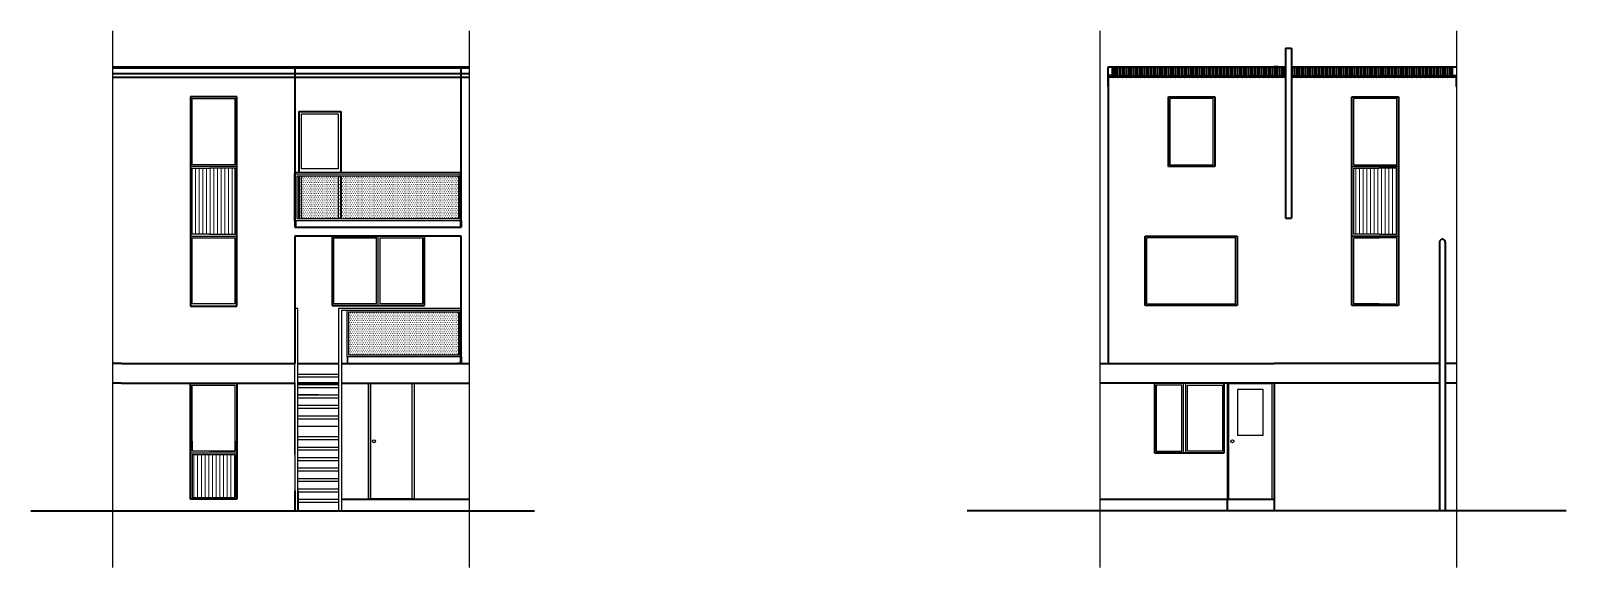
# Model space of a CAD drawing. Header units: metres. Extents: x -750 to 5274, y -2155 to 4360.
# Drawn here: x 2629 to 5274, y -1513 to -588 of the extents above; entities that cross this region are included whole.
import ezdxf

# ---------------------------------------------------------------- set-up
doc = ezdxf.new("R2010")
doc.units = ezdxf.units.M
doc.header["$LTSCALE"] = 5
doc.header["$MEASUREMENT"] = 0
for name, color, linetype, lineweight in [('A-ANNO-SYMB', 3, 'Continuous', 18), ('A-ELEV-MBE1', 7, 'Continuous', 35), ('A-ELEV-MBE2', 4, 'Continuous', 25), ('A-ELEV-PATT', 252, 'Continuous', 18), ('A-GLAZ-FULL', 4, 'Continuous', 25), ('A-SECT-MCUT', 7, 'Continuous', 35)]:
    doc.layers.add(name, color=color, linetype=linetype, lineweight=lineweight)
doc.layers.add('Linea tratto punto', color=100, linetype='Continuous')

msp = doc.modelspace()

# ---------------------------------------------------------------- hatches: boundary and pattern name
at = {"layer": 'A-ELEV-PATT'}
h = msp.add_hatch(dxfattribs=at)
h.set_pattern_fill('ANSI31', color=256, scale=2, angle=45, style=0)
h.set_pattern_definition([(90, (6087.817, 12190.072), (-6.35, 7e-16), [])])
h.paths.add_polyline_path([(2981.3, -824.9), (2937.2, -824.9), (2907.5, -824.9), (2907.5, -938.9), (2937.3, -938.9), (2981.3, -938.9)])
h = msp.add_hatch(dxfattribs=at)
h.set_pattern_fill('DOTS', color=256, scale=2, style=0)
h.set_pattern_definition([(0, (7231.7214, 9497.5554), (1.5875, 3.175), [0, -3.175])])
h.paths.add_polyline_path([(3088.3, -837.9), (3088.3, -911.9), (3366.3, -911.9), (3366.3, -837.9)])
h = msp.add_hatch(dxfattribs=at)
h.set_pattern_fill('ANSI31', color=256, scale=2, angle=405, style=0)
h.set_pattern_definition([(90, (2942.798, -6593.9823), (-6.35, 5e-15), [])])
h.paths.add_polyline_path([(4907.8, -938.9), (4951.8, -938.9), (4981.8, -938.9), (4981.8, -824.9), (4951.8, -824.9), (4907.8, -824.9)])
h = msp.add_hatch(dxfattribs=at)
h.set_pattern_fill('DOTS', color=256, scale=2, style=0)
h.set_pattern_definition([(0, (7231.7214, 9262.617), (1.5875, 3.175), [0, -3.175])])
h.paths.add_polyline_path([(3177.3, -1072.9), (3177.3, -1146.9), (3366.3, -1146.9), (3366.3, -1072.9)])
h = msp.add_hatch(dxfattribs=at)
h.set_pattern_fill('ANSI31', color=256, scale=2, angle=45, style=0)
h.set_pattern_definition([(90, (6110.7294, 9262.617), (-6.35, 7e-16), [])])
h.paths.add_polyline_path([(2981.3, -1318.9), (2907.3, -1318.9), (2907.3, -1392.9), (2981.3, -1392.9)])

# ---------------------------------------------------------------- linework, layer by layer
at = {"layer": 'A-ANNO-SYMB', "ltscale": 0.8}
msp.add_line((4770.5, -649.9), (4720.5, -649.9), dxfattribs=at)
at = {"layer": 'A-ELEV-MBE1'}
for p, q in [((4790.5, -617.9), (4790.5, -911.3)), ((4790.5, -617.9), (4800.5, -617.9)), ((4800.5, -617.9), (4800.5, -911.3)), ((2770.3, -649.9), (3084.3, -649.9)), ((2770.3, -651.9), (3084.3, -651.9)), ((3084.3, -649.9), (3084.3, -667.9)), ((3084.3, -649.9), (3384.3, -649.9)), ((3084.3, -651.9), (3384.3, -651.9)), ((3370.3, -926.9), (3370.3, -649.9)), ((4484.8, -684.3), (4484.8, -649.9)), ((4484.8, -649.9), (4790.5, -649.9)), ((4492.4, -665.5), (4492.4, -650.9)), ((4492.4, -650.9), (4770.5, -650.9)), ((4495.2, -667.3), (4495.2, -650.9)), ((4498, -665.5), (4498, -650.9)), ((4501.8, -667.4), (4501.8, -650.9)), ((4505.6, -665.5), (4505.6, -650.9)), ((4509.4, -667.4), (4509.4, -650.9)), ((4513.3, -665.5), (4513.3, -650.9)), ((4517.1, -667.4), (4517.1, -650.9)), ((4520.9, -665.5), (4520.9, -650.9)), ((4524.7, -667.4), (4524.7, -650.9)), ((4528.5, -665.5), (4528.5, -650.9)), ((4532.3, -667.4), (4532.3, -650.9)), ((4536.1, -665.5), (4536.1, -650.9)), ((4539.9, -667.4), (4539.9, -650.9)), ((4543.7, -665.5), (4543.7, -650.9)), ((4547.5, -667.4), (4547.5, -650.9)), ((4551.4, -665.5), (4551.4, -650.9)), ((4555.2, -667.4), (4555.2, -650.9)), ((4559, -665.6), (4559, -650.9)), ((4562.8, -667.4), (4562.8, -650.9)), ((4566.6, -665.6), (4566.6, -650.9)), ((4570.4, -667.4), (4570.4, -650.9)), ((4574.2, -665.5), (4574.2, -650.9)), ((4578, -667.4), (4578, -650.9)), ((4581.8, -665.6), (4581.8, -650.9)), ((4585.6, -667.4), (4585.6, -650.9)), ((4585.6, -667.4), (4585.6, -653.9)), ((4589.5, -665.5), (4589.5, -650.9)), ((4589.5, -665.6), (4589.5, -652.6)), ((4593.3, -667.4), (4593.3, -650.9)), ((4593.3, -667.4), (4593.3, -652.6)), ((4597.1, -665.5), (4597.1, -650.9)), ((4600.9, -667.4), (4600.9, -650.9)), ((4604.7, -665.5), (4604.7, -650.9)), ((4608.5, -667.4), (4608.5, -650.9)), ((4612.3, -665.5), (4612.3, -650.9)), ((4616.1, -667.4), (4616.1, -650.9)), ((4619.9, -665.5), (4619.9, -650.9)), ((4623.7, -667.4), (4623.7, -650.9)), ((4627.6, -665.6), (4627.6, -650.9)), ((4631.4, -667.4), (4631.4, -650.9)), ((4635.2, -665.6), (4635.2, -650.9)), ((4639, -667.4), (4639, -650.9)), ((4642.8, -665.6), (4642.8, -650.9)), ((4646.6, -667.4), (4646.6, -650.9)), ((4650.4, -665.6), (4650.4, -650.9)), ((4654.2, -667.4), (4654.2, -650.9)), ((4658, -665.6), (4658, -650.9)), ((4661.8, -667.4), (4661.8, -650.9)), ((4665.7, -665.6), (4665.7, -650.9)), ((4669.5, -667.4), (4669.5, -650.9)), ((4673.3, -665.6), (4673.3, -650.9)), ((4677.1, -667.4), (4677.1, -650.9)), ((4680.9, -665.6), (4680.9, -650.9)), ((4684.7, -667.4), (4684.7, -650.9)), ((4688.5, -665.6), (4688.5, -650.9)), ((4692.3, -667.4), (4692.3, -650.9)), ((4692.3, -667.4), (4692.3, -653.9)), ((4696.1, -665.6), (4696.1, -650.9)), ((4699.9, -667.4), (4699.9, -650.9)), ((4703.8, -665.6), (4703.8, -650.9)), ((4707.6, -667.4), (4707.6, -650.9)), ((4711.4, -665.6), (4711.4, -650.9)), ((4715.2, -667.4), (4715.2, -650.9)), ((4719, -665.6), (4719, -650.9)), ((4722.8, -667.4), (4722.8, -650.9)), ((4726.6, -665.6), (4726.6, -650.9)), ((4730.4, -667.4), (4730.4, -650.9)), ((4734.2, -665.6), (4734.2, -650.9)), ((4738, -667.4), (4738, -650.9)), ((4741.9, -665.6), (4741.9, -650.9)), ((4745.7, -667.4), (4745.7, -650.9)), ((4749.5, -665.6), (4749.5, -650.9)), ((4753.3, -667.4), (4753.3, -650.9)), ((4757.1, -665.6), (4757.1, -650.9)), ((4760.9, -667.4), (4760.9, -650.9)), ((4764.7, -665.6), (4764.7, -650.9)), ((4768.5, -667.4), (4768.5, -650.9)), ((4777.9, -649.9), (4770.5, -649.9)), ((4770.5, -650.9), (4790.5, -650.9)), ((4772.3, -665.6), (4772.3, -650.9)), ((4776.1, -667.4), (4776.1, -650.9)), ((4776.9, -649.9), (4790.5, -649.9)), ((4780, -665.6), (4780, -650.9)), ((4783.8, -667.4), (4783.8, -650.9)), ((4787.6, -665.6), (4787.6, -650.9)), ((4800.5, -649.9), (5077.7, -649.9)), ((4800.5, -650.9), (5077.7, -650.9)), ((4802.6, -667.4), (4802.6, -650.9)), ((4806.4, -665.5), (4806.4, -650.9)), ((4810.2, -667.4), (4810.2, -650.9)), ((4814, -665.5), (4814, -650.9)), ((4817.8, -667.4), (4817.8, -650.9)), ((4821.6, -665.5), (4821.6, -650.9)), ((4825.4, -667.4), (4825.4, -650.9)), ((4829.2, -665.5), (4829.2, -650.9)), ((4833, -667.4), (4833, -650.9)), ((4836.9, -665.5), (4836.9, -650.9)), ((4840.7, -667.4), (4840.7, -650.9)), ((4844.5, -665.6), (4844.5, -650.9)), ((4848.3, -667.4), (4848.3, -650.9)), ((4852.1, -665.6), (4852.1, -650.9)), ((4855.9, -667.4), (4855.9, -650.9)), ((4859.7, -665.5), (4859.7, -650.9)), ((4863.5, -667.4), (4863.5, -650.9)), ((4867.3, -665.6), (4867.3, -650.9)), ((4871.1, -667.4), (4871.1, -650.9)), ((4871.1, -667.4), (4871.1, -653.9)), ((4875, -665.5), (4875, -650.9)), ((4875, -665.6), (4875, -652.6)), ((4878.8, -667.4), (4878.8, -650.9)), ((4878.8, -667.4), (4878.8, -652.6)), ((4882.6, -665.5), (4882.6, -650.9)), ((4886.4, -667.4), (4886.4, -650.9)), ((4890.2, -665.5), (4890.2, -650.9)), ((4894, -667.4), (4894, -650.9)), ((4897.8, -665.5), (4897.8, -650.9)), ((4901.6, -667.4), (4901.6, -650.9)), ((4905.4, -665.5), (4905.4, -650.9)), ((4909.2, -667.4), (4909.2, -650.9)), ((4913.1, -665.6), (4913.1, -650.9)), ((4916.9, -667.4), (4916.9, -650.9)), ((4920.7, -665.6), (4920.7, -650.9)), ((4924.5, -667.4), (4924.5, -650.9)), ((4928.3, -665.6), (4928.3, -650.9)), ((4932.1, -667.4), (4932.1, -650.9)), ((4935.9, -665.6), (4935.9, -650.9)), ((4939.7, -667.4), (4939.7, -650.9)), ((4943.5, -665.6), (4943.5, -650.9)), ((4947.3, -667.4), (4947.3, -650.9)), ((4951.2, -665.6), (4951.2, -650.9)), ((4955, -667.4), (4955, -650.9)), ((4958.8, -665.6), (4958.8, -650.9)), ((4962.6, -667.4), (4962.6, -650.9)), ((4966.4, -665.6), (4966.4, -650.9)), ((4970.2, -667.4), (4970.2, -650.9)), ((4974, -665.6), (4974, -650.9)), ((4977.8, -667.4), (4977.8, -650.9)), ((4977.8, -667.4), (4977.8, -653.9)), ((4981.6, -665.6), (4981.6, -650.9)), ((4985.4, -667.4), (4985.4, -650.9)), ((4989.3, -665.6), (4989.3, -650.9)), ((4993.1, -667.4), (4993.1, -650.9)), ((4996.9, -665.6), (4996.9, -650.9)), ((5000.7, -667.4), (5000.7, -650.9)), ((5004.5, -665.6), (5004.5, -650.9)), ((5008.3, -667.4), (5008.3, -650.9)), ((5012.1, -665.6), (5012.1, -650.9)), ((5015.9, -667.4), (5015.9, -650.9)), ((5019.7, -665.6), (5019.7, -650.9)), ((5023.5, -667.4), (5023.5, -650.9)), ((5027.4, -665.6), (5027.4, -650.9)), ((5031.2, -667.4), (5031.2, -650.9)), ((5035, -665.6), (5035, -650.9)), ((5038.8, -667.4), (5038.8, -650.9)), ((5042.6, -665.6), (5042.6, -650.9)), ((5046.4, -667.4), (5046.4, -650.9)), ((5050.2, -665.6), (5050.2, -650.9)), ((5054, -667.4), (5054, -650.9)), ((5057.8, -665.6), (5057.8, -650.9)), ((5061.6, -667.4), (5061.6, -650.9)), ((5065.5, -665.6), (5065.5, -650.9)), ((5069.3, -667.4), (5069.3, -650.9)), ((5073.1, -665.6), (5073.1, -650.9)), ((5076.9, -667.4), (5076.9, -650.9)), ((5077.7, -649.9), (5085, -649.9)), ((5077.7, -665.5), (5077.7, -650.9)), ((2770.3, -661.9), (3084.3, -661.9)), ((3084.3, -661.9), (3384.3, -661.9)), ((4492.4, -665.3), (4484.8, -665.3)), ((4491.4, -665.5), (4484.8, -665.5)), ((4770.8, -667.9), (4484.8, -667.9)), ((4485, -684.3), (4484.8, -684.3)), ((4485.3, -667), (4485.3, -667.5)), ((4487.6, -667.1), (4487.6, -665.5)), ((4491.4, -665.5), (4492.4, -665.5)), ((4790.5, -667.9), (4770.8, -667.9)), ((5084.8, -667.9), (4800.5, -667.9)), ((5084.8, -667.9), (4800.5, -667.9)), ((5077.7, -665.3), (5085, -665.3)), ((5077.7, -665.5), (5084.8, -665.5)), ((5084.5, -667.4), (5084.5, -665.5)), ((5084.8, -684.3), (5084.8, -664.5)), ((5085, -684.3), (5084.8, -684.3)), ((2904.5, -701.9), (2904.5, -1062.8)), ((2984.3, -701.9), (2904.5, -701.9)), ((2984.3, -1062.8), (2984.3, -701.9)), ((4588.6, -821.9), (4588.6, -701.9)), ((4588.6, -701.9), (4668.6, -701.9)), ((4668.6, -701.9), (4668.6, -821.9)), ((4904.8, -1061.9), (4904.8, -701.9)), ((4904.8, -701.9), (4984.8, -701.9)), ((4984.8, -701.9), (4984.8, -1061.9)), ((3091.2, -726.9), (3163.2, -726.9)), ((3091.2, -726.9), (3091.2, -831.9)), ((3163.2, -726.9), (3163.2, -831.9)), ((3084.3, -914.9), (3084.3, -834.9)), ((3091.2, -837.9), (3091.2, -911.9)), ((3163.2, -837.9), (3163.2, -911.9)), ((3369.3, -914.9), (3369.3, -834.9)), ((3370.3, -914.9), (3370.3, -834.9)), ((3370.3, -914.9), (3370.3, -834.9)), ((4668.6, -821.9), (4588.6, -821.9)), ((3084.3, -914.9), (3084.3, -926.9)), ((3370.3, -914.9), (3370.3, -926.9)), ((4790.5, -911.3), (4800.5, -911.3)), ((3084.3, -926.9), (3370.3, -926.9)), ((3370.3, -941.9), (3084.3, -941.9)), ((3148.1, -941.9), (3177.8, -941.9)), ((3148.1, -941.9), (3148.1, -1061.9)), ((3177.8, -941.9), (3227.8, -941.9)), ((3227.8, -941.8), (3257.6, -941.8)), ((3257.6, -941.8), (3307.6, -941.8)), ((3307.6, -1061.9), (3307.6, -941.9)), ((3370.3, -1149.9), (3370.3, -941.9)), ((4548.4, -1061.9), (4548.4, -941.9)), ((4548.4, -941.9), (4707.2, -941.9)), ((4707.2, -941.9), (4707.2, -1061.9)), ((5055.6, -952.4), (5055.6, -1415.9)), ((5065.6, -952.4), (5065.6, -1415.9)), ((2904.5, -1062.8), (2984.3, -1062.8)), ((3148.1, -1061.9), (3307.6, -1061.9)), ((3369.3, -1149.9), (3369.3, -1069.9)), ((3370.3, -1149.9), (3370.3, -1066.9)), ((4707.2, -1061.9), (4548.4, -1061.9)), ((4984.8, -1061.9), (4904.8, -1061.9)), ((2785.3, -1161.9), (2770.3, -1161.9)), ((3089.3, -1161.9), (3159.3, -1161.9)), ((3164.3, -1161.9), (3384.3, -1161.9)), ((3370.3, -1149.9), (3370.3, -1161.9)), ((4470.8, -1161.9), (4770.8, -1161.9)), ((4484.8, -1149.9), (4484.8, -1161.9)), ((2785.3, -1195.9), (2770.3, -1195.9)), ((2785.3, -1195.9), (3084.3, -1195.9)), ((2904.3, -1195.9), (2984.3, -1195.9)), ((2904.3, -1395.9), (2904.3, -1195.9)), ((2984.3, -1195.9), (2984.3, -1395.9)), ((3089.3, -1195.9), (3124.8, -1195.9)), ((3159.3, -1195.9), (3089.3, -1195.9)), ((3124.8, -1195.9), (3159.3, -1195.9)), ((3164.3, -1195.9), (3384.3, -1195.9)), ((3164.3, -1195.9), (3165.3, -1195.9)), ((3210.8, -1195.9), (3289.8, -1195.9)), ((4774.8, -1195.9), (4470.8, -1195.9)), ((4564.8, -1195.9), (4564.8, -1315.9)), ((4684.8, -1315.9), (4684.8, -1195.9)), ((4692.9, -1195.9), (4765.3, -1195.9)), ((5055.6, -1195.9), (4771.8, -1195.9)), ((5055.6, -1195.9), (4771.8, -1195.9)), ((5084.8, -1195.9), (5065.6, -1195.9)), ((4564.8, -1315.9), (4684.8, -1315.9)), ((2984.3, -1395.9), (2904.3, -1395.9)), ((3084.3, -1381.4), (3084.3, -1415.9)), ((3089.3, -1381.4), (3089.3, -1415.9)), ((3289.8, -1395.9), (3210.8, -1395.9)), ((4470.8, -1395.9), (4770.8, -1395.9)), ((4689.8, -1395.9), (4689.8, -1415.9)), ((4690.9, -1395.9), (4765.9, -1395.9)), ((4770.8, -1395.9), (4770.8, -1415.9))]:
    msp.add_line(p, q, dxfattribs=at)
for points in [[(2785.3, -1161.9), (3084.3, -1161.9)], [(5055.6, -1161.9), (4770.8, -1161.9)], [(5084.8, -1161.9), (5065.6, -1161.9)]]:
    msp.add_lwpolyline(points, dxfattribs=at)
for centre, radius, start, end in [((4486.6, -664.9), 2.47, 238.4197, 320.5681), ((4486.6, -664.9), 2.97, 244.1884, 320.5681), ((4490.4, -668), 2.47, 39.4162, 140.5681), ((4490.4, -668), 1.97, 39.4162, 140.5681), ((4494.2, -664.9), 2.97, 219.4162, 320.5681), ((4494.2, -664.9), 2.47, 219.4162, 320.5681), ((4498, -668), 2.47, 39.4162, 140.5681), ((4498, -668), 1.97, 39.4162, 140.5681), ((4501.8, -664.9), 2.97, 219.4162, 320.5681), ((4501.8, -664.9), 2.47, 219.4162, 320.5681), ((4505.6, -668), 2.47, 39.4162, 140.5681), ((4505.6, -668), 1.97, 39.4162, 140.5681), ((4509.4, -664.9), 2.97, 219.4162, 320.5681), ((4509.4, -664.9), 2.47, 219.4162, 320.5681), ((4513.3, -668), 2.47, 39.4162, 140.5681), ((4513.3, -668), 1.97, 39.4162, 140.5681), ((4517.1, -664.9), 2.97, 219.4162, 320.5681), ((4513.3, -668), 2.47, 39.4162, 43.9876), ((4517.1, -664.9), 2.47, 219.4162, 320.5681), ((4520.9, -668), 2.47, 39.4162, 140.5681), ((4520.9, -668), 1.97, 39.4162, 140.5681), ((4524.7, -664.9), 2.97, 219.4162, 320.5681), ((4524.7, -664.9), 2.47, 219.4162, 320.5681), ((4528.5, -668), 2.47, 39.4162, 140.5681), ((4528.5, -668), 1.97, 39.4162, 140.5681), ((4532.3, -664.9), 2.97, 219.4162, 320.5681), ((4532.3, -664.9), 2.47, 219.4162, 320.5681), ((4536.1, -668), 2.47, 39.4162, 140.5681), ((4536.1, -668), 1.97, 39.4162, 140.5681), ((4539.9, -664.9), 2.97, 219.4162, 320.5681), ((4539.9, -664.9), 2.47, 219.4162, 320.5681), ((4543.7, -668), 2.47, 39.4162, 140.5681), ((4543.7, -668), 1.97, 39.4162, 140.5681), ((4547.5, -664.9), 2.97, 219.4162, 320.5681), ((4547.5, -664.9), 2.47, 219.4162, 320.5681), ((4551.4, -668), 2.47, 39.4162, 140.5681), ((4551.4, -668), 1.97, 39.4162, 140.5681), ((4555.2, -664.9), 2.97, 219.4162, 320.5681), ((4555.2, -664.9), 2.47, 219.4162, 320.5681), ((4559, -668), 2.47, 39.4162, 140.5681), ((4559, -668), 1.97, 39.4162, 140.5681), ((4562.8, -664.9), 2.97, 219.4162, 320.5681), ((4562.8, -664.9), 2.47, 219.4162, 320.5681), ((4566.6, -668), 2.47, 39.4162, 140.5681), ((4566.6, -668), 1.97, 39.4162, 140.5681), ((4570.4, -664.9), 2.97, 219.4162, 320.5681), ((4570.4, -664.9), 2.47, 219.4162, 320.5681), ((4574.2, -668), 2.47, 39.4162, 140.5681), ((4574.2, -668), 1.97, 39.4162, 140.5681), ((4578, -664.9), 2.97, 219.4162, 320.5681), ((4578, -664.9), 2.47, 219.4162, 320.5681), ((4581.8, -668), 2.47, 39.4162, 140.5681), ((4581.8, -668), 1.97, 39.4162, 140.5681), ((4585.6, -664.9), 2.97, 219.4162, 320.5681), ((4585.6, -664.9), 2.97, 219.4162, 320.5681), ((4585.6, -664.9), 2.47, 219.4162, 320.5681), ((4585.6, -664.9), 2.47, 219.4162, 320.5681), ((4589.5, -668), 2.47, 39.4162, 140.5681), ((4589.5, -668), 2.47, 39.4162, 140.5681), ((4589.5, -668), 1.97, 39.4162, 140.5681), ((4589.5, -668), 1.97, 39.4162, 140.5681), ((4593.3, -664.9), 2.97, 219.4162, 320.5681), ((4593.3, -664.9), 2.97, 219.4162, 320.5681), ((4593.3, -664.9), 2.47, 219.4162, 320.5681), ((4593.3, -664.9), 2.47, 219.4162, 320.5681), ((4597.1, -668), 2.47, 39.4162, 140.5681), ((4597.1, -668), 1.97, 39.4162, 140.5681), ((4600.9, -664.9), 2.97, 219.4162, 320.5681), ((4600.9, -664.9), 2.47, 219.4162, 320.5681), ((4604.7, -668), 2.47, 39.4162, 140.5681), ((4604.7, -668), 1.97, 39.4162, 140.5681), ((4608.5, -664.9), 2.97, 219.4162, 320.5681), ((4608.5, -664.9), 2.47, 219.4162, 320.5681), ((4612.3, -668), 2.47, 39.4162, 140.5681), ((4612.3, -668), 1.97, 39.4162, 140.5681), ((4616.1, -664.9), 2.97, 219.4162, 320.5681), ((4616.1, -664.9), 2.47, 219.4162, 320.5681), ((4619.9, -668), 2.47, 39.4162, 140.5681), ((4619.9, -668), 1.97, 39.4162, 140.5681), ((4623.7, -664.9), 2.97, 219.4162, 320.5681), ((4623.7, -664.9), 2.47, 219.4162, 320.5681), ((4627.6, -668), 2.47, 39.4162, 140.5681), ((4627.6, -668), 1.97, 39.4162, 140.5681), ((4631.4, -664.9), 2.97, 219.4162, 320.5681), ((4631.4, -664.9), 2.47, 219.4162, 320.5681), ((4635.2, -668), 2.47, 39.4162, 140.5681), ((4635.2, -668), 1.97, 39.4162, 140.5681), ((4639, -664.9), 2.97, 219.4162, 320.5681), ((4639, -664.9), 2.47, 219.4162, 320.5681), ((4642.8, -668), 2.47, 39.4162, 140.5681), ((4642.8, -668), 1.97, 39.4162, 140.5681), ((4646.6, -664.9), 2.97, 219.4162, 320.5681), ((4646.6, -664.9), 2.47, 219.4162, 320.5681), ((4650.4, -668), 2.47, 39.4162, 140.5681), ((4650.4, -668), 1.97, 39.4162, 140.5681), ((4654.2, -664.9), 2.97, 219.4162, 320.5681), ((4654.2, -664.9), 2.47, 219.4162, 320.5681), ((4658, -668), 2.47, 39.4162, 140.5681), ((4658, -668), 1.97, 39.4162, 140.5681), ((4661.8, -664.9), 2.97, 219.4162, 320.5681), ((4661.8, -664.9), 2.47, 219.4162, 320.5681), ((4665.7, -668), 2.47, 39.4162, 140.5681), ((4665.7, -668), 1.97, 39.4162, 140.5681), ((4669.5, -664.9), 2.97, 219.4162, 320.5681), ((4669.5, -664.9), 2.47, 219.4162, 320.5681), ((4673.3, -668), 2.47, 39.4162, 140.5681), ((4673.3, -668), 1.97, 39.4162, 140.5681), ((4677.1, -664.9), 2.97, 219.4162, 320.5681), ((4677.1, -664.9), 2.47, 219.4162, 320.5681), ((4680.9, -668), 2.47, 39.4162, 140.5681), ((4680.9, -668), 1.97, 39.4162, 140.5681), ((4684.7, -664.9), 2.97, 219.4162, 320.5681), ((4684.7, -664.9), 2.47, 219.4162, 320.5681), ((4688.5, -668), 2.47, 39.4162, 140.5681), ((4688.5, -668), 1.97, 39.4162, 140.5681), ((4692.3, -664.9), 2.97, 219.4162, 320.5681), ((4692.3, -664.9), 2.97, 219.4162, 320.5681), ((4692.3, -664.9), 2.47, 219.4162, 320.5681), ((4692.3, -664.9), 2.47, 219.4162, 320.5681), ((4696.1, -668), 2.47, 39.4162, 140.5681), ((4696.1, -668), 1.97, 39.4162, 140.5681), ((4699.9, -664.9), 2.97, 219.4162, 320.5681), ((4699.9, -664.9), 2.47, 219.4162, 320.5681), ((4703.8, -668), 2.47, 39.4162, 140.5681), ((4703.8, -668), 1.97, 39.4162, 140.5681), ((4707.6, -664.9), 2.97, 219.4162, 320.5681), ((4707.6, -664.9), 2.47, 219.4162, 320.5681), ((4711.4, -668), 2.47, 39.4162, 140.5681), ((4711.4, -668), 1.97, 39.4162, 140.5681), ((4715.2, -664.9), 2.97, 219.4162, 320.5681), ((4715.2, -664.9), 2.47, 219.4162, 320.5681), ((4719, -668), 2.47, 39.4162, 140.5681), ((4719, -668), 1.97, 39.4162, 140.5681), ((4722.8, -664.9), 2.97, 219.4162, 320.5681), ((4722.8, -664.9), 2.47, 219.4162, 320.5681), ((4726.6, -668), 2.47, 39.4162, 140.5681), ((4726.6, -668), 1.97, 39.4162, 140.5681), ((4730.4, -664.9), 2.97, 219.4162, 320.5681), ((4730.4, -664.9), 2.47, 219.4162, 320.5681), ((4734.2, -668), 2.47, 39.4162, 140.5681), ((4734.2, -668), 1.97, 39.4162, 140.5681), ((4738, -664.9), 2.97, 219.4162, 320.5681), ((4738, -664.9), 2.47, 219.4162, 320.5681), ((4741.9, -668), 2.47, 39.4162, 140.5681), ((4741.9, -668), 1.97, 39.4162, 140.5681), ((4745.7, -664.9), 2.97, 219.4162, 320.5681), ((4745.7, -664.9), 2.47, 219.4162, 320.5681), ((4749.5, -668), 2.47, 39.4162, 140.5681), ((4749.5, -668), 1.97, 39.4162, 140.5681), ((4753.3, -664.9), 2.97, 219.4162, 320.5681), ((4753.3, -664.9), 2.47, 219.4162, 320.5681), ((4757.1, -668), 2.47, 39.4162, 140.5681), ((4757.1, -668), 1.97, 39.4162, 140.5681), ((4760.9, -664.9), 2.97, 219.4162, 320.5681), ((4760.9, -664.9), 2.47, 219.4162, 320.5681), ((4764.7, -668), 2.47, 39.4162, 140.5681), ((4764.7, -668), 1.97, 39.4162, 140.5681), ((4768.5, -664.9), 2.97, 219.4162, 320.5681), ((4768.5, -664.9), 2.47, 219.4162, 320.5681), ((4772.3, -668), 2.47, 39.4162, 140.5681), ((4772.3, -668), 1.97, 39.4162, 140.5681), ((4776.1, -664.9), 2.97, 219.4162, 320.5681), ((4776.1, -664.9), 2.47, 219.4162, 320.5681), ((4780, -668), 2.47, 39.4162, 140.5681), ((4780, -668), 1.97, 39.4162, 140.5681), ((4783.8, -664.9), 2.97, 219.4162, 320.5681), ((4783.8, -664.9), 2.47, 219.4162, 320.5681), ((4787.6, -668), 2.47, 39.4162, 140.5681), ((4787.6, -668), 1.97, 39.4162, 140.5681), ((4791, -665.8), 2.13, 206.5226, 257.2146), ((4791, -665.8), 1.66, 203.6762, 253.5799), ((4802.6, -664.9), 2.97, 219.4162, 320.5681), ((4798.8, -668), 2.47, 39.4162, 43.9876), ((4802.6, -664.9), 2.47, 219.4162, 320.5681), ((4806.4, -668), 2.47, 39.4162, 140.5681), ((4806.4, -668), 1.97, 39.4162, 140.5681), ((4810.2, -664.9), 2.97, 219.4162, 320.5681), ((4810.2, -664.9), 2.47, 219.4162, 320.5681), ((4814, -668), 2.47, 39.4162, 140.5681), ((4814, -668), 1.97, 39.4162, 140.5681), ((4817.8, -664.9), 2.97, 219.4162, 320.5681), ((4817.8, -664.9), 2.47, 219.4162, 320.5681), ((4821.6, -668), 2.47, 39.4162, 140.5681), ((4821.6, -668), 1.97, 39.4162, 140.5681), ((4825.4, -664.9), 2.97, 219.4162, 320.5681), ((4825.4, -664.9), 2.47, 219.4162, 320.5681), ((4829.2, -668), 2.47, 39.4162, 140.5681), ((4829.2, -668), 1.97, 39.4162, 140.5681), ((4833, -664.9), 2.97, 219.4162, 320.5681), ((4833, -664.9), 2.47, 219.4162, 320.5681), ((4836.9, -668), 2.47, 39.4162, 140.5681), ((4836.9, -668), 1.97, 39.4162, 140.5681), ((4840.7, -664.9), 2.97, 219.4162, 320.5681), ((4840.7, -664.9), 2.47, 219.4162, 320.5681), ((4844.5, -668), 2.47, 39.4162, 140.5681), ((4844.5, -668), 1.97, 39.4162, 140.5681), ((4848.3, -664.9), 2.97, 219.4162, 320.5681), ((4848.3, -664.9), 2.47, 219.4162, 320.5681), ((4852.1, -668), 2.47, 39.4162, 140.5681), ((4852.1, -668), 1.97, 39.4162, 140.5681), ((4855.9, -664.9), 2.97, 219.4162, 320.5681), ((4855.9, -664.9), 2.47, 219.4162, 320.5681), ((4859.7, -668), 2.47, 39.4162, 140.5681), ((4859.7, -668), 1.97, 39.4162, 140.5681), ((4863.5, -664.9), 2.97, 219.4162, 320.5681), ((4863.5, -664.9), 2.47, 219.4162, 320.5681), ((4867.3, -668), 2.47, 39.4162, 140.5681), ((4867.3, -668), 1.97, 39.4162, 140.5681), ((4871.1, -664.9), 2.97, 219.4162, 320.5681), ((4871.1, -664.9), 2.47, 219.4162, 320.5681), ((4875, -668), 2.47, 39.4162, 140.5681), ((4875, -668), 1.97, 39.4162, 140.5681), ((4878.8, -664.9), 2.97, 219.4162, 320.5681), ((4878.8, -664.9), 2.47, 219.4162, 320.5681), ((4882.6, -668), 2.47, 39.4162, 140.5681), ((4882.6, -668), 1.97, 39.4162, 140.5681), ((4886.4, -664.9), 2.97, 219.4162, 320.5681), ((4886.4, -664.9), 2.47, 219.4162, 320.5681), ((4890.2, -668), 2.47, 39.4162, 140.5681), ((4890.2, -668), 1.97, 39.4162, 140.5681), ((4894, -664.9), 2.97, 219.4162, 320.5681), ((4894, -664.9), 2.47, 219.4162, 320.5681), ((4897.8, -668), 2.47, 39.4162, 140.5681), ((4897.8, -668), 1.97, 39.4162, 140.5681), ((4901.6, -664.9), 2.97, 219.4162, 320.5681), ((4901.6, -664.9), 2.47, 219.4162, 320.5681), ((4905.4, -668), 2.47, 39.4162, 140.5681), ((4905.4, -668), 1.97, 39.4162, 140.5681), ((4909.2, -664.9), 2.97, 219.4162, 320.5681), ((4909.2, -664.9), 2.47, 219.4162, 320.5681), ((4913.1, -668), 2.47, 39.4162, 140.5681), ((4913.1, -668), 1.97, 39.4162, 140.5681), ((4916.9, -664.9), 2.97, 219.4162, 320.5681), ((4916.9, -664.9), 2.47, 219.4162, 320.5681), ((4920.7, -668), 2.47, 39.4162, 140.5681), ((4920.7, -668), 1.97, 39.4162, 140.5681), ((4924.5, -664.9), 2.97, 219.4162, 320.5681), ((4924.5, -664.9), 2.47, 219.4162, 320.5681), ((4928.3, -668), 2.47, 39.4162, 140.5681), ((4928.3, -668), 1.97, 39.4162, 140.5681), ((4932.1, -664.9), 2.97, 219.4162, 320.5681), ((4932.1, -664.9), 2.47, 219.4162, 320.5681), ((4935.9, -668), 2.47, 39.4162, 140.5681), ((4935.9, -668), 1.97, 39.4162, 140.5681), ((4939.7, -664.9), 2.97, 219.4162, 320.5681), ((4939.7, -664.9), 2.47, 219.4162, 320.5681), ((4943.5, -668), 2.47, 39.4162, 140.5681), ((4943.5, -668), 1.97, 39.4162, 140.5681), ((4947.3, -664.9), 2.97, 219.4162, 320.5681), ((4947.3, -664.9), 2.47, 219.4162, 320.5681), ((4951.2, -668), 2.47, 39.4162, 140.5681), ((4951.2, -668), 1.97, 39.4162, 140.5681), ((4955, -664.9), 2.97, 219.4162, 320.5681), ((4955, -664.9), 2.47, 219.4162, 320.5681), ((4958.8, -668), 2.47, 39.4162, 140.5681), ((4958.8, -668), 1.97, 39.4162, 140.5681), ((4962.6, -664.9), 2.97, 219.4162, 320.5681), ((4962.6, -664.9), 2.47, 219.4162, 320.5681), ((4966.4, -668), 2.47, 39.4162, 140.5681), ((4966.4, -668), 1.97, 39.4162, 140.5681), ((4970.2, -664.9), 2.97, 219.4162, 320.5681), ((4970.2, -664.9), 2.47, 219.4162, 320.5681), ((4974, -668), 2.47, 39.4162, 140.5681), ((4974, -668), 1.97, 39.4162, 140.5681), ((4977.8, -664.9), 2.95, 219.3054, 321.03), ((4977.8, -664.9), 2.45, 219.2829, 321.0962), ((4981.6, -668), 2.47, 39.4162, 140.5681), ((4981.6, -668), 1.97, 39.4162, 140.5681), ((4985.4, -664.9), 2.97, 219.4162, 320.5681), ((4985.4, -664.9), 2.47, 219.4162, 320.5681), ((4989.3, -668), 2.47, 39.4162, 140.5681), ((4989.3, -668), 1.97, 39.4162, 140.5681), ((4993.1, -664.9), 2.97, 219.4162, 320.5681), ((4993.1, -664.9), 2.47, 219.4162, 320.5681), ((4996.9, -668), 2.47, 39.4162, 140.5681), ((4996.9, -668), 1.97, 39.4162, 140.5681), ((5000.7, -664.9), 2.97, 219.4162, 320.5681), ((5000.7, -664.9), 2.47, 219.4162, 320.5681), ((5004.5, -668), 2.47, 39.4162, 140.5681), ((5004.5, -668), 1.97, 39.4162, 140.5681), ((5008.3, -664.9), 2.97, 219.4162, 320.5681), ((5008.3, -664.9), 2.47, 219.4162, 320.5681), ((5012.1, -668), 2.47, 39.4162, 140.5681), ((5012.1, -668), 1.97, 39.4162, 140.5681), ((5015.9, -664.9), 2.97, 219.4162, 320.5681), ((5015.9, -664.9), 2.47, 219.4162, 320.5681), ((5019.7, -668), 2.47, 39.4162, 140.5681), ((5019.7, -668), 1.97, 39.4162, 140.5681), ((5023.5, -664.9), 2.97, 219.4162, 320.5681), ((5023.5, -664.9), 2.47, 219.4162, 320.5681), ((5027.4, -668), 2.47, 39.4162, 140.5681), ((5027.4, -668), 1.97, 39.4162, 140.5681), ((5031.2, -664.9), 2.97, 219.4162, 320.5681), ((5031.2, -664.9), 2.47, 219.4162, 320.5681), ((5035, -668), 2.47, 39.4162, 140.5681), ((5035, -668), 1.97, 39.4162, 140.5681), ((5038.8, -664.9), 2.97, 219.4162, 320.5681), ((5038.8, -664.9), 2.47, 219.4162, 320.5681), ((5042.6, -668), 2.47, 39.4162, 140.5681), ((5042.6, -668), 1.97, 39.4162, 140.5681), ((5046.4, -664.9), 2.97, 219.4162, 320.5681), ((5046.4, -664.9), 2.47, 219.4162, 320.5681), ((5050.2, -668), 2.47, 39.4162, 140.5681), ((5050.2, -668), 1.97, 39.4162, 140.5681), ((5054, -664.9), 2.97, 219.4162, 320.5681), ((5054, -664.9), 2.47, 219.4162, 320.5681), ((5057.8, -668), 2.47, 39.4162, 140.5681), ((5057.8, -668), 1.97, 39.4162, 140.5681), ((5061.6, -664.9), 2.97, 219.4162, 320.5681), ((5061.6, -664.9), 2.47, 219.4162, 320.5681), ((5065.5, -668), 2.47, 39.4162, 140.5681), ((5065.5, -668), 1.97, 39.4162, 140.5681), ((5069.3, -664.9), 2.97, 219.4162, 320.5681), ((5069.3, -664.9), 2.47, 219.4162, 320.5681), ((5073.1, -668), 2.47, 39.4162, 140.5681), ((5073.1, -668), 1.97, 39.4162, 140.5681), ((5076.9, -664.9), 2.97, 219.4162, 320.5681), ((5076.9, -664.9), 2.47, 219.4162, 320.5681), ((5080.7, -668), 2.47, 39.4162, 140.5681), ((5080.7, -668), 1.97, 39.4162, 140.5681), ((5084.5, -664.9), 2.97, 219.4162, 275.6111), ((5084.5, -664.9), 2.47, 219.4162, 276.7536), ((5060.6, -952.4), 5, 0, 180)]:
    msp.add_arc(centre, radius, start, end, dxfattribs=at)
at = {"layer": 'A-ELEV-MBE2', "ltscale": 0.8}
msp.add_line((3134.3, -649.9), (3084.3, -649.9), dxfattribs=at)
at = {"layer": 'A-ELEV-MBE2'}
for p, q in [((2907.5, -938.9), (2907.5, -824.9)), ((2907.5, -824.9), (2937.2, -824.9)), ((2981.3, -824.9), (2937.2, -824.9)), ((2981.3, -938.9), (2981.3, -824.9)), ((3084.3, -831.9), (3370.3, -831.9)), ((3084.3, -834.9), (3369.3, -834.9)), ((3085.3, -914.9), (3085.3, -834.9)), ((3088.3, -837.9), (3366.3, -837.9)), ((3088.3, -911.9), (3088.3, -837.9)), ((3366.3, -911.9), (3366.3, -837.9)), ((3369.3, -914.9), (3369.3, -834.9)), ((3084.3, -914.9), (3369.3, -914.9)), ((3085.3, -914.9), (3085.3, -926.9)), ((3085.8, -914.9), (3085.8, -926.4)), ((3088.3, -911.9), (3366.3, -911.9)), ((3368.8, -914.9), (3368.8, -926.4)), ((3369.3, -914.9), (3369.3, -926.9)), ((2937.3, -938.9), (2907.5, -938.9)), ((2937.3, -938.9), (2981.3, -938.9)), ((3085.8, -926.4), (3090.3, -926.4)), ((3090.3, -926.4), (3090.3, -926.9)), ((3364.3, -926.4), (3364.3, -926.9)), ((3368.8, -926.4), (3364.3, -926.4)), ((3084.3, -1318.8), (3084.3, -1066.9)), ((3089.3, -1066.9), (3084.3, -1066.9)), ((3089.3, -1382.9), (3089.3, -1066.9)), ((3159.3, -1066.9), (3159.3, -1415.9)), ((3370.3, -1066.9), (3159.3, -1066.9)), ((3164.3, -1069.9), (3164.3, -1415.9)), ((3164.3, -1069.9), (3369.3, -1069.9)), ((3174.3, -1149.9), (3174.3, -1069.9)), ((3177.3, -1146.9), (3177.3, -1072.9)), ((3177.3, -1072.9), (3366.3, -1072.9)), ((3366.3, -1146.9), (3366.3, -1072.9)), ((3369.3, -1149.9), (3369.3, -1069.9)), ((3174.3, -1149.9), (3369.3, -1149.9)), ((3174.3, -1149.9), (3174.3, -1161.9)), ((3174.8, -1149.9), (3174.8, -1161.4)), ((3174.8, -1161.4), (3179.3, -1161.4)), ((3177.3, -1146.9), (3366.3, -1146.9)), ((3179.3, -1161.4), (3179.3, -1161.9)), ((3364.3, -1161.4), (3364.3, -1161.9)), ((3368.8, -1161.4), (3364.3, -1161.4)), ((3368.8, -1149.9), (3368.8, -1161.4)), ((3369.3, -1149.9), (3369.3, -1161.9)), ((3089.3, -1179.9), (3159.3, -1179.9)), ((3089.3, -1184.9), (3159.3, -1184.9)), ((3084.3, -1195.9), (3084.3, -1415.9)), ((3089.3, -1197.9), (3159.3, -1197.9)), ((3089.3, -1202.9), (3159.3, -1202.9)), ((3124.8, -1215.9), (3089.3, -1215.9)), ((3089.3, -1215.9), (3124.8, -1215.9)), ((3089.3, -1215.9), (3159.3, -1215.9)), ((3089.3, -1220.9), (3159.3, -1220.9)), ((3089.3, -1233.9), (3159.3, -1233.9)), ((3089.3, -1238.9), (3159.3, -1238.9)), ((3089.3, -1251.9), (3159.3, -1251.9)), ((3089.3, -1256.9), (3159.3, -1256.9)), ((3089.3, -1269.9), (3159.3, -1269.9)), ((3089.3, -1287.9), (3159.3, -1287.9)), ((3089.3, -1292.9), (3159.3, -1292.9)), ((3089.3, -1305.9), (3159.3, -1305.9)), ((3089.3, -1310.9), (3159.3, -1310.9)), ((3089.3, -1323.9), (3159.3, -1323.9)), ((3089.3, -1328.9), (3159.3, -1328.9)), ((3089.3, -1341.9), (3159.3, -1341.9)), ((3089.3, -1346.9), (3159.3, -1346.9)), ((3089.3, -1359.9), (3159.3, -1359.9)), ((3089.3, -1364.9), (3159.3, -1364.9)), ((3089.3, -1377.9), (3159.3, -1377.9)), ((3089.3, -1382.9), (3159.3, -1382.9)), ((3089.3, -1395.9), (3159.3, -1395.9)), ((3089.3, -1395.9), (3159.3, -1395.9)), ((3089.3, -1400.9), (3159.3, -1400.9))]:
    msp.add_line(p, q, dxfattribs=at)
at = {"layer": 'A-GLAZ-FULL'}
for p, q in [((2904.5, -701.9), (2984.3, -701.9)), ((2904.5, -701.9), (2904.5, -821.9)), ((2907.5, -818.9), (2907.5, -704.9)), ((2907.5, -704.9), (2981.3, -704.9)), ((2981.3, -818.9), (2981.3, -704.9)), ((2984.3, -701.9), (2984.3, -821.9)), ((4588.6, -821.9), (4588.6, -701.9)), ((4588.6, -701.9), (4638.6, -701.9)), ((4665.6, -704.9), (4591.6, -704.9)), ((4591.6, -818.9), (4591.6, -704.9)), ((4668.6, -701.9), (4638.6, -701.9)), ((4665.6, -818.9), (4665.6, -704.9)), ((4668.6, -821.9), (4668.6, -701.9)), ((4984.8, -701.9), (4904.8, -701.9)), ((4904.8, -1061.9), (4904.8, -701.9)), ((4981.8, -704.9), (4907.8, -704.9)), ((4907.8, -818.9), (4907.8, -704.9)), ((4981.8, -818.9), (4981.8, -704.9)), ((4984.8, -821.9), (4984.8, -701.9)), ((3091.2, -831.9), (3091.2, -726.9)), ((3091.2, -726.9), (3163.2, -726.9)), ((3095.6, -826), (3095.6, -731.4)), ((3095.7, -731.4), (3158.7, -731.4)), ((3158.7, -731.4), (3158.7, -826)), ((3163.2, -831.9), (3163.2, -726.9)), ((4984.8, -721.9), (4984.8, -1061.9)), ((4984.8, -824.9), (4984.8, -721.9)), ((2981.3, -818.9), (2907.5, -818.9)), ((4591.5, -818.9), (4665.5, -818.9)), ((4907.8, -818.9), (4981.8, -818.9)), ((4907.8, -818.9), (4981.8, -818.9)), ((4907.8, -818.9), (4981.8, -818.9)), ((4907.8, -818.9), (4981.8, -818.9)), ((2984.3, -821.9), (2904.5, -821.9)), ((3091.2, -911.9), (3091.2, -837.9)), ((3158.7, -826), (3095.6, -826)), ((3095.6, -911.9), (3095.6, -837.9)), ((3158.7, -837.9), (3158.7, -911.9)), ((3163.2, -911.9), (3163.2, -837.9)), ((4588.6, -821.9), (4638.6, -821.9)), ((4668.6, -821.9), (4638.6, -821.9)), ((4904.8, -821.9), (4954.8, -821.9)), ((4954.8, -821.9), (4904.8, -821.9)), ((4904.8, -821.9), (4954.8, -821.9)), ((4954.8, -821.9), (4904.8, -821.9)), ((4954.8, -821.9), (4904.8, -821.9)), ((4954.8, -821.9), (4904.8, -821.9)), ((4904.8, -821.9), (4954.8, -821.9)), ((4907.8, -938.9), (4907.8, -824.9)), ((4907.8, -824.9), (4951.8, -824.9)), ((4981.8, -824.9), (4951.8, -824.9)), ((4984.8, -821.9), (4954.8, -821.9)), ((4954.8, -821.9), (4984.8, -821.9)), ((4954.8, -821.9), (4984.8, -821.9)), ((4954.8, -821.9), (4984.8, -821.9)), ((4984.8, -821.9), (4954.8, -821.9)), ((4954.8, -821.9), (4984.8, -821.9)), ((4984.8, -821.9), (4954.8, -821.9)), ((4981.8, -938.9), (4981.8, -824.9)), ((4984.8, -946.9), (4984.8, -824.9)), ((2904.5, -941.9), (2984.3, -941.9)), ((2904.5, -941.9), (2904.5, -1062.8)), ((2907.5, -944.9), (2981.3, -944.9)), ((2907.5, -1058.9), (2907.5, -944.9)), ((2981.3, -1058.9), (2981.3, -944.9)), ((2984.3, -941.9), (2984.3, -1062.8)), ((3148.1, -1061.9), (3148.1, -941.9)), ((3151.1, -1058.9), (3151.1, -944.9)), ((3151.1, -944.9), (3224.8, -944.9)), ((3224.8, -1058.9), (3224.8, -944.9)), ((3227.8, -1061.9), (3227.8, -941.8)), ((3227.8, -1061.8), (3227.8, -946.8)), ((3230.8, -1058.8), (3230.8, -944.8)), ((3230.8, -944.8), (3304.6, -944.8)), ((3304.6, -1058.8), (3304.6, -944.8)), ((3307.6, -1061.8), (3307.6, -941.8)), ((4548.4, -1061.9), (4548.4, -941.9)), ((4548.4, -941.9), (4707.2, -941.9)), ((4704.2, -944.9), (4551.4, -944.9)), ((4551.4, -1058.9), (4551.4, -944.9)), ((4704.2, -1058.9), (4704.2, -944.9)), ((4707.2, -1061.9), (4707.2, -941.9)), ((4954.8, -941.9), (4904.8, -941.9)), ((4904.8, -941.9), (4954.8, -941.9)), ((4951.8, -938.9), (4907.8, -938.9)), ((4907.8, -1058.9), (4907.8, -944.9)), ((4907.8, -944.9), (4951.8, -944.9)), ((4981.8, -944.9), (4907.8, -944.9)), ((4951.8, -938.9), (4981.8, -938.9)), ((4954.8, -941.9), (4984.8, -941.9)), ((4984.8, -941.9), (4954.8, -941.9)), ((4981.8, -1058.9), (4981.8, -944.9)), ((2904.5, -1062.8), (2984.3, -1062.8)), ((2981.3, -1058.9), (2907.5, -1058.9)), ((3177.8, -1061.9), (3148.1, -1061.9)), ((3224.8, -1058.9), (3151.1, -1058.9)), ((3177.8, -1061.9), (3227.8, -1061.9)), ((3257.6, -1061.8), (3227.8, -1061.8)), ((3304.6, -1058.8), (3230.8, -1058.8)), ((3257.6, -1061.8), (3307.6, -1061.8)), ((4548.4, -1061.9), (4707.2, -1061.9)), ((4551.3, -1058.9), (4704.2, -1058.9)), ((4551.4, -1058.9), (4625.4, -1058.9)), ((4551.4, -1058.9), (4625.4, -1058.9)), ((4551.4, -1058.9), (4625.4, -1058.9)), ((4984.8, -1061.9), (4904.8, -1061.9)), ((4907.8, -1058.9), (4981.8, -1058.9)), ((4951.8, -1058.9), (4907.8, -1058.9)), ((2904.3, -1195.9), (2984.3, -1195.9)), ((2904.3, -1195.9), (2904.3, -1395.9)), ((2907.3, -1312.9), (2907.3, -1198.9)), ((2907.3, -1198.9), (2981.3, -1198.9)), ((2981.3, -1312.9), (2981.3, -1198.9)), ((2984.3, -1315.9), (2984.3, -1195.9)), ((3210.8, -1195.9), (3210.8, -1395.9)), ((3210.8, -1395.9), (3210.8, -1195.9)), ((3214.3, -1195.9), (3214.3, -1395.9)), ((3286.3, -1395.9), (3286.3, -1195.9)), ((3289.8, -1195.9), (3289.8, -1395.9)), ((4564.8, -1195.9), (4564.8, -1315.9)), ((4567.8, -1198.9), (4567.8, -1312.9)), ((4611.8, -1198.9), (4567.8, -1198.9)), ((4611.8, -1312.9), (4611.8, -1198.9)), ((4614.8, -1315.9), (4614.8, -1195.9)), ((4618.8, -1315.9), (4618.8, -1195.9)), ((4621.8, -1312.9), (4621.8, -1198.9)), ((4621.8, -1198.9), (4681.8, -1198.9)), ((4681.8, -1198.9), (4681.8, -1312.9)), ((4684.8, -1195.9), (4684.8, -1315.9)), ((4689.8, -1195.9), (4689.8, -1395.9)), ((4692.3, -1195.9), (4692.3, -1395.9)), ((4767.3, -1395.9), (4767.3, -1195.9)), ((4770.8, -1195.9), (4770.8, -1395.9)), ((2984.3, -1267.6), (2984.3, -1310.9)), ((2907.3, -1295.9), (2907.3, -1312.9)), ((2981.3, -1295.9), (2981.3, -1312.9)), ((2984.3, -1295.9), (2984.3, -1395.9)), ((2904.3, -1315.9), (2984.3, -1315.9)), ((2981.3, -1312.9), (2907.3, -1312.9)), ((2907.3, -1318.9), (2981.3, -1318.9)), ((2907.3, -1318.9), (2907.3, -1392.9)), ((2937.3, -1312.9), (2981.3, -1312.9)), ((2981.3, -1318.9), (2981.3, -1392.9)), ((4684.8, -1315.9), (4564.8, -1315.9)), ((4567.8, -1312.9), (4611.8, -1312.9)), ((4681.8, -1312.9), (4621.8, -1312.9)), ((2984.3, -1395.9), (2904.3, -1395.9)), ((2907.3, -1392.9), (2981.3, -1392.9))]:
    msp.add_line(p, q, dxfattribs=at)
for points in [[(3210.8, -1195.9), (3289.8, -1195.9), (3289.8, -1395.9), (3210.8, -1395.9)], [(4708.3, -1205.9), (4751.3, -1205.9), (4751.3, -1285.9), (4708.3, -1285.9)]]:
    msp.add_lwpolyline(points, close=True, dxfattribs=at)
at = {"layer": 'A-GLAZ-FULL', "ltscale": 0.8}
for centre in [(3220.3, -1295.9), (4698.8, -1295.9)]:
    msp.add_circle(centre, 2.5, dxfattribs=at)
at = {"layer": 'A-SECT-MCUT'}
for p, q in [((2770.3, -667.9), (3084.3, -667.9)), ((3084.3, -667.9), (3084.3, -926.9)), ((3084.3, -667.9), (3384.3, -667.9)), ((4484.8, -667.9), (4484.8, -1161.9)), ((4790.5, -667.9), (4770.8, -667.9)), ((3084.3, -941.9), (3084.3, -1161.9)), ((3089.3, -1195.9), (3159.3, -1195.9)), ((4770.8, -1195.9), (4770.8, -1395.9)), ((3165.3, -1395.9), (3384.3, -1395.9)), ((2629.2, -1415.9), (3497, -1415.9)), ((5273.9, -1415.9), (4242.2, -1415.9))]:
    msp.add_line(p, q, dxfattribs=at)
at = {"layer": 'Linea tratto punto'}
for p, q in [((2770.3, -587.8), (2770.3, -1513.3)), ((3384.3, -587.8), (3384.3, -1513.3)), ((4470.8, -587.8), (4470.8, -1513.3)), ((5084.8, -587.8), (5084.8, -1513.3))]:
    msp.add_line(p, q, dxfattribs=at)

doc.saveas('drawing.dxf')
